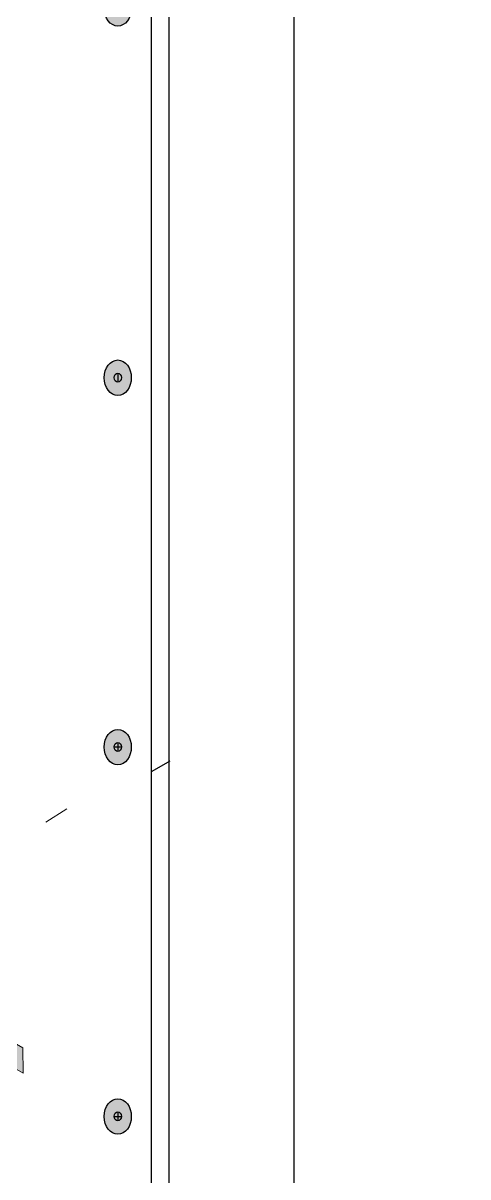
# Model space of a CAD drawing. Extents: x -1392 to 5791, y -3809 to 1722.
# Drawn here: x 5086.2 to 5206.3, y -2104.4 to -1793.2 of the extents above; entities that cross this region are included whole.
import ezdxf

# ---------------------------------------------------------------- set-up
doc = ezdxf.new("R2010")
doc.units = 0
doc.header["$MEASUREMENT"] = 0
for name, color, linetype, lineweight in [('.ATI-HATCH', 7, 'Continuous', 0), ('G-ANNO-TTLB', 7, 'Continuous', 0), ('TYVEK', 7, 'Continuous', 0), ('WALL SCRATCH', 7, 'Continuous', 0)]:
    doc.layers.add(name, color=color, linetype=linetype, lineweight=lineweight)

# ---------------------------------------------------------------- blocks, each defined once
blk = doc.blocks.new('Block_621')
at = {"layer": 'TYVEK', "true_color": 0x003b71, "transparency": 33554687}
h = blk.add_hatch(color=156, dxfattribs=at)
h.dxf.hatch_style = 2
edge = h.paths.add_edge_path()
edge.add_ellipse((5111.77, -1789.24), major_axis=(0, 4.78), ratio=0.766948, start_angle=0, end_angle=360)
at = {"layer": 'TYVEK', "color": 18, "lineweight": 25, "true_color": 0x000000}
for p, q in [((5110.8, -1789.21), (5112.75, -1789.21)), ((5111.77, -1787.98), (5111.77, -1790.45))]:
    blk.add_line(p, q, dxfattribs=at)
for centre, major_axis, ratio in [((5111.77, -1789.24), (0, 4.78), 0.766948), ((5111.77, -1789.21), (0, 1.23), 0.788846)]:
    blk.add_ellipse(centre, major_axis=major_axis, ratio=ratio, dxfattribs=at)
blk = doc.blocks.new('Block_623')
at = {"layer": 'TYVEK', "true_color": 0x003b71, "transparency": 33554687}
h = blk.add_hatch(color=156, dxfattribs=at)
h.dxf.hatch_style = 2
edge = h.paths.add_edge_path()
edge.add_ellipse((5111.77, -1988.5), major_axis=(0, 4.78), ratio=0.766948, start_angle=0, end_angle=360)
at = {"layer": 'TYVEK', "color": 18, "lineweight": 25, "true_color": 0x000000}
for p, q in [((5110.8, -1988.47), (5112.75, -1988.47)), ((5111.77, -1987.24), (5111.77, -1989.7))]:
    blk.add_line(p, q, dxfattribs=at)
blk.add_lwpolyline([(5111.26, -1984.08)], dxfattribs=at)
for centre, major_axis, ratio in [((5111.77, -1988.5), (0, 4.78), 0.766948), ((5111.77, -1988.47), (0, 1.23), 0.788846)]:
    blk.add_ellipse(centre, major_axis=major_axis, ratio=ratio, dxfattribs=at)
blk = doc.blocks.new('Block_624')
at = {"layer": 'TYVEK', "true_color": 0x003b71, "transparency": 33554687}
h = blk.add_hatch(color=156, dxfattribs=at)
h.dxf.hatch_style = 2
edge = h.paths.add_edge_path()
edge.add_ellipse((5111.77, -1888.87), major_axis=(0, 4.78), ratio=0.766948, start_angle=0, end_angle=360)
at = {"layer": 'TYVEK', "color": 18, "lineweight": 25, "true_color": 0x000000}
blk.add_line((5111.77, -1887.61), (5111.77, -1890.08), dxfattribs=at)
for centre, major_axis, ratio in [((5111.77, -1888.87), (0, 4.78), 0.766948), ((5111.77, -1888.84), (0, 1.23), 0.788846)]:
    blk.add_ellipse(centre, major_axis=major_axis, ratio=ratio, dxfattribs=at)
blk = doc.blocks.new('Block_625')
at = {"layer": 'TYVEK', "true_color": 0x003b71, "transparency": 33554687}
h = blk.add_hatch(color=156, dxfattribs=at)
h.dxf.hatch_style = 2
edge = h.paths.add_edge_path()
edge.add_ellipse((5111.77, -2088.13), major_axis=(0, 4.78), ratio=0.766948, start_angle=0, end_angle=360)
at = {"layer": 'TYVEK', "color": 18, "lineweight": 25, "true_color": 0x000000}
for p, q in [((5110.8, -2088.1), (5112.75, -2088.1)), ((5111.77, -2086.87), (5111.77, -2089.33))]:
    blk.add_line(p, q, dxfattribs=at)
blk.add_lwpolyline([(5111.26, -2093.24)], dxfattribs=at)
for centre, major_axis, ratio in [((5111.77, -2088.13), (0, 4.78), 0.766948), ((5111.77, -2088.1), (0, 1.23), 0.788846)]:
    blk.add_ellipse(centre, major_axis=major_axis, ratio=ratio, dxfattribs=at)

msp = doc.modelspace()

# ---------------------------------------------------------------- hatches: boundary and pattern name
at = {"layer": '.ATI-HATCH', "true_color": 0x808080, "transparency": 33554483}
msp.add_hatch(color=8, dxfattribs=at).paths.add_polyline_path([(5086.27, -2076.43), (5086.14, -2069.58), (5057.49, -2053.11), (5057.52, -2059.96)])
at = {"layer": 'G-ANNO-TTLB', "true_color": 0xff00ff, "transparency": 33554687}
h = msp.add_hatch(color=6, dxfattribs=at)
edge = h.paths.add_edge_path()
edge.add_spline(control_points=[(5472, -3692.6), (5472, -3692.6), (2542.48, -3692.6), (2542.48, -3692.6), (2542.48, -3692.6), (2542.48, -1235.6), (2542.48, -1235.6), (2542.48, -1235.6), (5472, -1235.6), (5472, -1235.6), (5472, -1235.6), (5472, -3692.6), (5472, -3692.6)], knot_values=[0, 0, 0, 0, 1, 1, 1, 2, 2, 2, 3, 3, 3, 4, 4, 4, 4], degree=3, periodic=0)
edge = h.paths.add_edge_path()
edge.add_spline(control_points=[(2551.48, -1244.6), (2551.48, -1244.6), (2551.48, -3683.6), (2551.48, -3683.6), (2551.48, -3683.6), (5463, -3683.6), (5463, -3683.6), (5463, -3683.6), (5463, -1244.6), (5463, -1244.6), (5463, -1244.6), (2551.48, -1244.6), (2551.48, -1244.6)], knot_values=[0, 0, 0, 0, 1, 1, 1, 2, 2, 2, 3, 3, 3, 4, 4, 4, 4], degree=3, periodic=0)
edge.add_line((2551.48, -1244.6), (2551.48, -1244.6))

# ---------------------------------------------------------------- linework, layer by layer
at = {"layer": '.ATI-HATCH'}
msp.add_lwpolyline([(5086.27, -2076.43), (5086.14, -2069.58), (5057.49, -2053.11), (5057.52, -2059.96)], close=True, dxfattribs=at)
at = {"layer": 'G-ANNO-TTLB'}
for points in [[(5472, -3692.6), (5472, -3692.6), (2542.48, -3692.6), (2542.48, -3692.6), (2542.48, -3692.6), (2542.48, -1235.6), (2542.48, -1235.6), (2542.48, -1235.6), (5472, -1235.6), (5472, -1235.6), (5472, -1235.6), (5472, -3692.6), (5472, -3692.6)], [(2551.48, -1244.6), (2551.48, -1244.6), (2551.48, -3683.6), (2551.48, -3683.6), (2551.48, -3683.6), (5463, -3683.6), (5463, -3683.6), (5463, -3683.6), (5463, -1244.6), (5463, -1244.6), (5463, -1244.6), (2551.48, -1244.6), (2551.48, -1244.6)]]:
    msp.add_open_spline(points, degree=3, knots=[0, 0, 0, 0, 1, 1, 1, 2, 2, 2, 3, 3, 3, 4, 4, 4, 4], dxfattribs=at)
at = {"layer": 'TYVEK', "color": 18, "lineweight": 25, "true_color": 0x000000}
msp.add_line((5120.76, -1782.63), (5120.76, -2206.99), dxfattribs=at)
at = {"layer": 'TYVEK'}
msp.add_line((5098.02, -2005.19), (5092.34, -2008.73), dxfattribs=at)
at = {"layer": 'WALL SCRATCH', "color": 33, "lineweight": 25, "true_color": 0xcc9966}
msp.add_line((5159.42, -2184.87), (5159.42, -1760.51), dxfattribs=at)
at = {"layer": 'WALL SCRATCH', "color": 2, "lineweight": 25, "true_color": 0xffff00}
for p, q in [((5125.66, -2203.72), (5125.66, -1779.36)), ((5125.8, -1992.26), (5120.99, -1995.04))]:
    msp.add_line(p, q, dxfattribs=at)

# ---------------------------------------------------------------- block references
at = {"layer": 'TYVEK'}
for name in ['Block_621', 'Block_624', 'Block_623', 'Block_625']:
    msp.add_blockref(name, (0, 0), dxfattribs=at)

doc.saveas('drawing.dxf')
